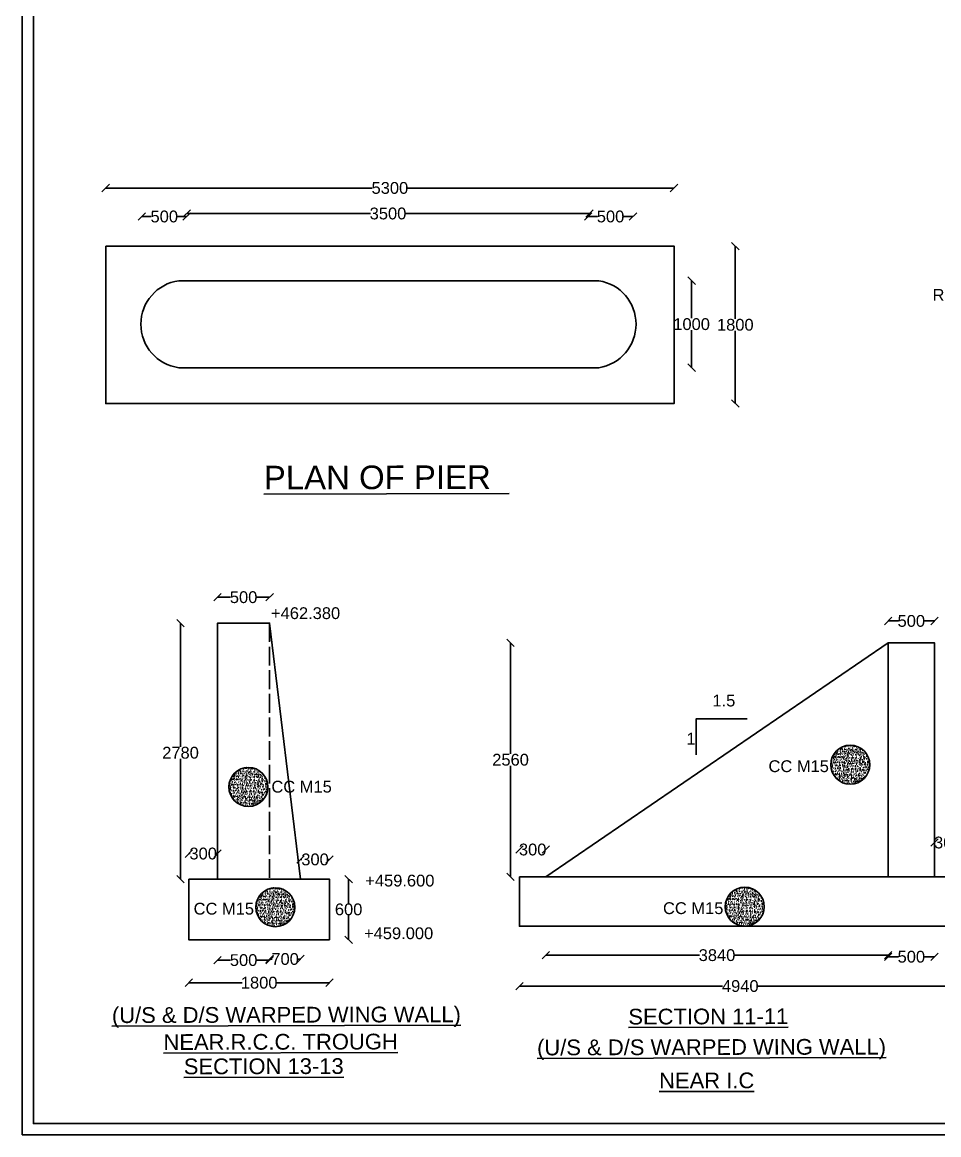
# Model space of a CAD drawing. Header units: millimetres. Extents: x 5124 to 6568637, y 2311 to 91879094.
# Drawn here: x 3536785 to 3548444, y 45932531 to 45946678 of the extents above; entities that cross this region are included whole.
import ezdxf

# ---------------------------------------------------------------- set-up
doc = ezdxf.new("R2010")
doc.units = ezdxf.units.MM
doc.header["$MEASUREMENT"] = 0
doc.linetypes.add('ACAD_ISO02W100', pattern=[15, 12, -3])
for name, color, linetype in [('DIMENSION', 7, 'Continuous'), ('DRAWING', 7, 'Continuous'), ('TEXT', 7, 'Continuous')]:
    doc.layers.add(name, color=color, linetype=linetype)
doc.styles.get("Standard").update_dxf_attribs({"font": 'arial.ttf', "height": 150})
doc.dimstyles.get("Standard").update_dxf_attribs({"dimtxt": 200, "dimasz": 110, "dimexe": 0.18, "dimexo": 0.0625, "dimgap": 0.09, "dimtad": 0, "dimtih": 1, "dimtoh": 1, "dimdec": 0, "dimzin": 0, "dimdsep": 46, "dimtxsty": 'Standard', "dimblk": 'OBLIQUE', "dimcen": 0.09, "dimse1": 1, "dimse2": 1, "dimadec": 0, "dimazin": 0, "dimtfac": 1, "dimtdec": 0, "dimtofl": 0, "dimtmove": 0, "dimatfit": 3, "dimfxl": 1, "dimtolj": 1, "dimtzin": 0, "dimarcsym": 0})

# ---------------------------------------------------------------- blocks, each defined once
blk = doc.blocks.new('_Oblique')
at = {"color": 0, "linetype": 'ByBlock', "lineweight": -2}
blk.add_line((-0.5, -0.5), (0.5, 0.5), dxfattribs=at)
blk = doc.blocks.new('*D100')
at = {"layer": 'Defpoints', "color": 0, "transparency": 16777216}
for p in [(3544121, 45943391), (3544121, 45942285), (3545300, 45942285)]:
    blk.add_point(p, dxfattribs=at)
at = {"layer": 'DIMENSION', "color": 0, "lineweight": -2, "transparency": 16777216}
for p, q in [((3545300, 45943391), (3545300, 45942915)), ((3545300, 45942285), (3545300, 45942761))]:
    blk.add_line(p, q, dxfattribs=at)
at = {"layer": 'DIMENSION', "color": 0, "lineweight": -2, "transparency": 16777216, "xscale": 95, "yscale": 95, "zscale": 95}
for p, rotation in [((3545300, 45943391), 90), ((3545300, 45942285), 270)]:
    blk.add_blockref('_Oblique', p, dxfattribs=dict(at, rotation=rotation))
at = {"layer": 'DIMENSION', "color": 0, "transparency": 16777216, "insert": (3545300, 45942838), "char_height": 150, "attachment_point": 5}
blk.add_mtext('\\A1;1000', dxfattribs=at)
blk = doc.blocks.new('*D101')
at = {"layer": 'Defpoints', "color": 0, "transparency": 16777216}
for p in [(3545076, 45943831), (3545076, 45941829), (3545856, 45941829)]:
    blk.add_point(p, dxfattribs=at)
at = {"layer": 'DIMENSION', "color": 0, "lineweight": -2, "transparency": 16777216}
for p, q in [((3545856, 45943831), (3545856, 45942907)), ((3545856, 45941829), (3545856, 45942753))]:
    blk.add_line(p, q, dxfattribs=at)
at = {"layer": 'DIMENSION', "color": 0, "lineweight": -2, "transparency": 16777216, "xscale": 95, "yscale": 95, "zscale": 95}
for p, rotation in [((3545856, 45943831), 90), ((3545856, 45941829), 270)]:
    blk.add_blockref('_Oblique', p, dxfattribs=dict(at, rotation=rotation))
at = {"layer": 'DIMENSION', "color": 0, "transparency": 16777216, "insert": (3545856, 45942830), "char_height": 150, "attachment_point": 5}
blk.add_mtext('\\A1;1800', dxfattribs=at)
blk = doc.blocks.new('*D102')
at = {"layer": 'Defpoints', "color": 0, "transparency": 16777216}
for p in [(3538877, 45944207), (3538307, 45943831), (3538877, 45943831)]:
    blk.add_point(p, dxfattribs=at)
at = {"layer": 'DIMENSION', "color": 0, "lineweight": -2, "transparency": 16777216}
for p, q in [((3538307, 45944207), (3538426, 45944207)), ((3538877, 45944207), (3538757, 45944207))]:
    blk.add_line(p, q, dxfattribs=at)
at = {"layer": 'DIMENSION', "color": 0, "lineweight": -2, "transparency": 16777216, "xscale": 95, "yscale": 95, "zscale": 95, "rotation": 180}
blk.add_blockref('_Oblique', (3538307, 45944207), dxfattribs=at)
at = {"layer": 'DIMENSION', "color": 0, "lineweight": -2, "transparency": 16777216, "xscale": 95, "yscale": 95, "zscale": 95}
blk.add_blockref('_Oblique', (3538877, 45944207), dxfattribs=at)
at = {"layer": 'DIMENSION', "color": 0, "transparency": 16777216, "insert": (3538592, 45944207), "char_height": 150, "attachment_point": 5}
blk.add_mtext('\\A1;500', dxfattribs=at)
blk = doc.blocks.new('*D99')
at = {"layer": 'Defpoints', "color": 0, "transparency": 16777216}
for p in [(3544000, 45944245), (3538877, 45944207), (3544000, 45944207)]:
    blk.add_point(p, dxfattribs=at)
at = {"layer": 'DIMENSION', "color": 0, "lineweight": -2, "transparency": 16777216}
for p, q in [((3538877, 45944245), (3541215, 45944245)), ((3544000, 45944245), (3541662, 45944245))]:
    blk.add_line(p, q, dxfattribs=at)
at = {"layer": 'DIMENSION', "color": 0, "lineweight": -2, "transparency": 16777216, "xscale": 95, "yscale": 95, "zscale": 95, "rotation": 180}
blk.add_blockref('_Oblique', (3538877, 45944245), dxfattribs=at)
at = {"layer": 'DIMENSION', "color": 0, "lineweight": -2, "transparency": 16777216, "xscale": 95, "yscale": 95, "zscale": 95}
blk.add_blockref('_Oblique', (3544000, 45944245), dxfattribs=at)
at = {"layer": 'DIMENSION', "color": 0, "transparency": 16777216, "insert": (3541438, 45944245), "char_height": 150, "attachment_point": 5}
blk.add_mtext('\\A1;3500', dxfattribs=at)
blk = doc.blocks.new('*D103')
at = {"layer": 'Defpoints', "color": 0, "transparency": 16777216}
for p in [(3537847, 45944570), (3537847, 45943831), (3545076, 45943831)]:
    blk.add_point(p, dxfattribs=at)
at = {"layer": 'DIMENSION', "color": 0, "lineweight": -2, "transparency": 16777216}
for p, q in [((3537847, 45944570), (3541238, 45944570)), ((3545076, 45944570), (3541685, 45944570))]:
    blk.add_line(p, q, dxfattribs=at)
at = {"layer": 'DIMENSION', "color": 0, "lineweight": -2, "transparency": 16777216, "xscale": 95, "yscale": 95, "zscale": 95, "rotation": 180}
blk.add_blockref('_Oblique', (3537847, 45944570), dxfattribs=at)
at = {"layer": 'DIMENSION', "color": 0, "lineweight": -2, "transparency": 16777216, "xscale": 95, "yscale": 95, "zscale": 95}
blk.add_blockref('_Oblique', (3545076, 45944570), dxfattribs=at)
at = {"layer": 'DIMENSION', "color": 0, "transparency": 16777216, "insert": (3541462, 45944570), "char_height": 150, "attachment_point": 5}
blk.add_mtext('\\A1;5300', dxfattribs=at)
blk = doc.blocks.new('*D104')
at = {"layer": 'Defpoints', "color": 0, "transparency": 16777216}
for p in [(3544554, 45944207), (3543984, 45943831), (3544554, 45943831)]:
    blk.add_point(p, dxfattribs=at)
at = {"layer": 'DIMENSION', "color": 0, "lineweight": -2, "transparency": 16777216}
for p, q in [((3543984, 45944207), (3544103, 45944207)), ((3544554, 45944207), (3544434, 45944207))]:
    blk.add_line(p, q, dxfattribs=at)
at = {"layer": 'DIMENSION', "color": 0, "lineweight": -2, "transparency": 16777216, "xscale": 95, "yscale": 95, "zscale": 95, "rotation": 180}
blk.add_blockref('_Oblique', (3543984, 45944207), dxfattribs=at)
at = {"layer": 'DIMENSION', "color": 0, "lineweight": -2, "transparency": 16777216, "xscale": 95, "yscale": 95, "zscale": 95}
blk.add_blockref('_Oblique', (3544554, 45944207), dxfattribs=at)
at = {"layer": 'DIMENSION', "color": 0, "transparency": 16777216, "insert": (3544269, 45944207), "char_height": 150, "attachment_point": 5}
blk.add_mtext('\\A1;500', dxfattribs=at)
blk = doc.blocks.new('*D145')
at = {"layer": 'Defpoints', "color": 0, "transparency": 16777216}
for p in [(3540693, 45935781), (3540693, 45935010), (3540937, 45935010)]:
    blk.add_point(p, dxfattribs=at)
at = {"layer": 'DIMENSION', "color": 0, "lineweight": -2, "transparency": 16777216}
for p, q in [((3540937, 45935781), (3540937, 45935473)), ((3540937, 45935010), (3540937, 45935319))]:
    blk.add_line(p, q, dxfattribs=at)
at = {"layer": 'DIMENSION', "color": 0, "lineweight": -2, "transparency": 16777216, "xscale": 95, "yscale": 95, "zscale": 95}
for p, rotation in [((3540937, 45935781), 90), ((3540937, 45935010), 270)]:
    blk.add_blockref('_Oblique', p, dxfattribs=dict(at, rotation=rotation))
at = {"layer": 'DIMENSION', "color": 0, "transparency": 16777216, "insert": (3540937, 45935396), "char_height": 150, "attachment_point": 5}
blk.add_mtext('\\A1;600', dxfattribs=at)
blk = doc.blocks.new('*D146')
at = {"layer": 'Defpoints', "color": 0, "transparency": 16777216}
for p in [(3539269, 45935781), (3539932, 45935781), (3539932, 45934751)]:
    blk.add_point(p, dxfattribs=at)
at = {"layer": 'DIMENSION', "color": 0, "lineweight": -2, "transparency": 16777216}
for p, q in [((3539269, 45934751), (3539435, 45934751)), ((3539932, 45934751), (3539766, 45934751))]:
    blk.add_line(p, q, dxfattribs=at)
at = {"layer": 'DIMENSION', "color": 0, "lineweight": -2, "transparency": 16777216, "xscale": 95, "yscale": 95, "zscale": 95, "rotation": 180}
blk.add_blockref('_Oblique', (3539269, 45934751), dxfattribs=at)
at = {"layer": 'DIMENSION', "color": 0, "lineweight": -2, "transparency": 16777216, "xscale": 95, "yscale": 95, "zscale": 95}
blk.add_blockref('_Oblique', (3539932, 45934751), dxfattribs=at)
at = {"layer": 'DIMENSION', "color": 0, "transparency": 16777216, "insert": (3539601, 45934751), "char_height": 150, "attachment_point": 5}
blk.add_mtext('\\A1;500', dxfattribs=at)
blk = doc.blocks.new('*D147')
at = {"layer": 'Defpoints', "color": 0, "transparency": 16777216}
for p in [(3539932, 45935859), (3540326, 45935781), (3540326, 45934765)]:
    blk.add_point(p, dxfattribs=at)
at = {"layer": 'DIMENSION', "color": 0, "lineweight": -2, "transparency": 16777216}
for p, q in [((3539932, 45934765), (3539964, 45934765)), ((3540326, 45934765), (3540294, 45934765))]:
    blk.add_line(p, q, dxfattribs=at)
at = {"layer": 'DIMENSION', "color": 0, "lineweight": -2, "transparency": 16777216, "xscale": 95, "yscale": 95, "zscale": 95, "rotation": 180}
blk.add_blockref('_Oblique', (3539932, 45934765), dxfattribs=at)
at = {"layer": 'DIMENSION', "color": 0, "lineweight": -2, "transparency": 16777216, "xscale": 95, "yscale": 95, "zscale": 95}
blk.add_blockref('_Oblique', (3540326, 45934765), dxfattribs=at)
at = {"layer": 'DIMENSION', "color": 0, "transparency": 16777216, "insert": (3540129, 45934765), "char_height": 150, "attachment_point": 5}
blk.add_mtext('\\A1;700', dxfattribs=at)
blk = doc.blocks.new('*D144')
at = {"layer": 'Defpoints', "color": 0, "transparency": 16777216}
for p in [(3540326, 45936031), (3540326, 45935781), (3540693, 45935781)]:
    blk.add_point(p, dxfattribs=at)
at = {"layer": 'DIMENSION', "color": 0, "lineweight": -2, "transparency": 16777216}
for p, q in [((3540326, 45936031), (3540344, 45936031)), ((3540693, 45936031), (3540675, 45936031))]:
    blk.add_line(p, q, dxfattribs=at)
at = {"layer": 'DIMENSION', "color": 0, "lineweight": -2, "transparency": 16777216, "xscale": 95, "yscale": 95, "zscale": 95, "rotation": 180}
blk.add_blockref('_Oblique', (3540326, 45936031), dxfattribs=at)
at = {"layer": 'DIMENSION', "color": 0, "lineweight": -2, "transparency": 16777216, "xscale": 95, "yscale": 95, "zscale": 95}
blk.add_blockref('_Oblique', (3540693, 45936031), dxfattribs=at)
at = {"layer": 'DIMENSION', "color": 0, "transparency": 16777216, "insert": (3540510, 45936031), "char_height": 150, "attachment_point": 5}
blk.add_mtext('\\A1;300', dxfattribs=at)
blk = doc.blocks.new('*D148')
at = {"layer": 'Defpoints', "color": 0, "transparency": 16777216}
for p in [(3538904, 45936106), (3538904, 45935781), (3539269, 45935781)]:
    blk.add_point(p, dxfattribs=at)
at = {"layer": 'DIMENSION', "color": 0, "lineweight": -2, "transparency": 16777216}
for p, q in [((3538904, 45936106), (3538921, 45936106)), ((3539269, 45936106), (3539252, 45936106))]:
    blk.add_line(p, q, dxfattribs=at)
at = {"layer": 'DIMENSION', "color": 0, "lineweight": -2, "transparency": 16777216, "xscale": 95, "yscale": 95, "zscale": 95, "rotation": 180}
blk.add_blockref('_Oblique', (3538904, 45936106), dxfattribs=at)
at = {"layer": 'DIMENSION', "color": 0, "lineweight": -2, "transparency": 16777216, "xscale": 95, "yscale": 95, "zscale": 95}
blk.add_blockref('_Oblique', (3539269, 45936106), dxfattribs=at)
at = {"layer": 'DIMENSION', "color": 0, "transparency": 16777216, "insert": (3539087, 45936106), "char_height": 150, "attachment_point": 5}
blk.add_mtext('\\A1;300', dxfattribs=at)
blk = doc.blocks.new('*D149')
at = {"layer": 'Defpoints', "color": 0, "transparency": 16777216}
for p in [(3538904, 45935010), (3540693, 45935010), (3540693, 45934464)]:
    blk.add_point(p, dxfattribs=at)
at = {"layer": 'DIMENSION', "color": 0, "lineweight": -2, "transparency": 16777216}
for p, q in [((3538904, 45934464), (3539582, 45934464)), ((3540693, 45934464), (3540015, 45934464))]:
    blk.add_line(p, q, dxfattribs=at)
at = {"layer": 'DIMENSION', "color": 0, "lineweight": -2, "transparency": 16777216, "xscale": 95, "yscale": 95, "zscale": 95, "rotation": 180}
blk.add_blockref('_Oblique', (3538904, 45934464), dxfattribs=at)
at = {"layer": 'DIMENSION', "color": 0, "lineweight": -2, "transparency": 16777216, "xscale": 95, "yscale": 95, "zscale": 95}
blk.add_blockref('_Oblique', (3540693, 45934464), dxfattribs=at)
at = {"layer": 'DIMENSION', "color": 0, "transparency": 16777216, "insert": (3539799, 45934464), "char_height": 150, "attachment_point": 5}
blk.add_mtext('\\A1;1800', dxfattribs=at)
blk = doc.blocks.new('*D150')
at = {"layer": 'Defpoints', "color": 0, "transparency": 16777216}
for p in [(3538799, 45939037), (3539269, 45939037), (3538904, 45935781)]:
    blk.add_point(p, dxfattribs=at)
at = {"layer": 'DIMENSION', "color": 0, "lineweight": -2, "transparency": 16777216}
for p, q in [((3538799, 45939037), (3538799, 45937465)), ((3538799, 45935781), (3538799, 45937312))]:
    blk.add_line(p, q, dxfattribs=at)
at = {"layer": 'DIMENSION', "color": 0, "lineweight": -2, "transparency": 16777216, "xscale": 95, "yscale": 95, "zscale": 95}
for p, rotation in [((3538799, 45939037), 90), ((3538799, 45935781), 270)]:
    blk.add_blockref('_Oblique', p, dxfattribs=dict(at, rotation=rotation))
at = {"layer": 'DIMENSION', "color": 0, "transparency": 16777216, "insert": (3538799, 45937388), "char_height": 150, "attachment_point": 5}
blk.add_mtext('\\A1;2780', dxfattribs=at)
blk = doc.blocks.new('*D151')
at = {"layer": 'Defpoints', "color": 0, "transparency": 16777216}
for p in [(3539269, 45939366), (3539269, 45939037), (3539932, 45939037)]:
    blk.add_point(p, dxfattribs=at)
at = {"layer": 'DIMENSION', "color": 0, "lineweight": -2, "transparency": 16777216}
for p, q in [((3539269, 45939366), (3539435, 45939366)), ((3539932, 45939366), (3539766, 45939366))]:
    blk.add_line(p, q, dxfattribs=at)
at = {"layer": 'DIMENSION', "color": 0, "lineweight": -2, "transparency": 16777216, "xscale": 95, "yscale": 95, "zscale": 95, "rotation": 180}
blk.add_blockref('_Oblique', (3539269, 45939366), dxfattribs=at)
at = {"layer": 'DIMENSION', "color": 0, "lineweight": -2, "transparency": 16777216, "xscale": 95, "yscale": 95, "zscale": 95}
blk.add_blockref('_Oblique', (3539932, 45939366), dxfattribs=at)
at = {"layer": 'DIMENSION', "color": 0, "transparency": 16777216, "insert": (3539601, 45939366), "char_height": 150, "attachment_point": 5}
blk.add_mtext('\\A1;500', dxfattribs=at)
blk = doc.blocks.new('*D152')
at = {"layer": 'Defpoints', "color": 0, "transparency": 16777216}
for p in [(3547800, 45939064), (3547800, 45938786), (3548390, 45938786)]:
    blk.add_point(p, dxfattribs=at)
at = {"layer": 'DRAWING', "color": 0, "lineweight": -2, "transparency": 16777216}
for p, q in [((3547800, 45939064), (3547930, 45939064)), ((3548390, 45939064), (3548261, 45939064))]:
    blk.add_line(p, q, dxfattribs=at)
at = {"layer": 'DRAWING', "color": 0, "lineweight": -2, "transparency": 16777216, "xscale": 95, "yscale": 95, "zscale": 95, "rotation": 180}
blk.add_blockref('_Oblique', (3547800, 45939064), dxfattribs=at)
at = {"layer": 'DRAWING', "color": 0, "lineweight": -2, "transparency": 16777216, "xscale": 95, "yscale": 95, "zscale": 95}
blk.add_blockref('_Oblique', (3548390, 45939064), dxfattribs=at)
at = {"layer": 'DRAWING', "color": 0, "transparency": 16777216, "insert": (3548095, 45939064), "char_height": 150, "attachment_point": 5}
blk.add_mtext('\\A1;500', dxfattribs=at)
blk = doc.blocks.new('*D153')
at = {"layer": 'Defpoints', "color": 0, "transparency": 16777216}
for p in [(3548390, 45936246), (3548390, 45935811), (3548727, 45935811)]:
    blk.add_point(p, dxfattribs=at)
at = {"layer": 'DRAWING', "color": 0, "lineweight": -2, "transparency": 16777216}
for p, q in [((3548390, 45936246), (3548393, 45936246)), ((3548727, 45936246), (3548724, 45936246))]:
    blk.add_line(p, q, dxfattribs=at)
at = {"layer": 'DRAWING', "color": 0, "lineweight": -2, "transparency": 16777216, "xscale": 95, "yscale": 95, "zscale": 95, "rotation": 180}
blk.add_blockref('_Oblique', (3548390, 45936246), dxfattribs=at)
at = {"layer": 'DRAWING', "color": 0, "lineweight": -2, "transparency": 16777216, "xscale": 95, "yscale": 95, "zscale": 95}
blk.add_blockref('_Oblique', (3548727, 45936246), dxfattribs=at)
at = {"layer": 'DRAWING', "color": 0, "transparency": 16777216, "insert": (3548559, 45936246), "char_height": 150, "attachment_point": 5}
blk.add_mtext('\\A1;300', dxfattribs=at)
blk = doc.blocks.new('*D154')
at = {"layer": 'Defpoints', "color": 0, "transparency": 16777216}
for p in [(3547800, 45935811), (3548390, 45935811), (3548390, 45934794)]:
    blk.add_point(p, dxfattribs=at)
at = {"layer": 'DRAWING', "color": 0, "lineweight": -2, "transparency": 16777216}
for p, q in [((3547800, 45934794), (3547930, 45934794)), ((3548390, 45934794), (3548261, 45934794))]:
    blk.add_line(p, q, dxfattribs=at)
at = {"layer": 'DRAWING', "color": 0, "lineweight": -2, "transparency": 16777216, "xscale": 95, "yscale": 95, "zscale": 95, "rotation": 180}
blk.add_blockref('_Oblique', (3547800, 45934794), dxfattribs=at)
at = {"layer": 'DRAWING', "color": 0, "lineweight": -2, "transparency": 16777216, "xscale": 95, "yscale": 95, "zscale": 95}
blk.add_blockref('_Oblique', (3548390, 45934794), dxfattribs=at)
at = {"layer": 'DRAWING', "color": 0, "transparency": 16777216, "insert": (3548095, 45934794), "char_height": 150, "attachment_point": 5}
blk.add_mtext('\\A1;500', dxfattribs=at)
blk = doc.blocks.new('*D155')
at = {"layer": 'Defpoints', "color": 0, "transparency": 16777216}
for p in [(3543446, 45935811), (3547800, 45935811), (3543446, 45934814)]:
    blk.add_point(p, dxfattribs=at)
at = {"layer": 'DRAWING', "color": 0, "lineweight": -2, "transparency": 16777216}
for p, q in [((3543446, 45934814), (3545399, 45934814)), ((3547800, 45934814), (3545847, 45934814))]:
    blk.add_line(p, q, dxfattribs=at)
at = {"layer": 'DRAWING', "color": 0, "lineweight": -2, "transparency": 16777216, "xscale": 95, "yscale": 95, "zscale": 95, "rotation": 180}
blk.add_blockref('_Oblique', (3543446, 45934814), dxfattribs=at)
at = {"layer": 'DRAWING', "color": 0, "lineweight": -2, "transparency": 16777216, "xscale": 95, "yscale": 95, "zscale": 95}
blk.add_blockref('_Oblique', (3547800, 45934814), dxfattribs=at)
at = {"layer": 'DRAWING', "color": 0, "transparency": 16777216, "insert": (3545623, 45934814), "char_height": 150, "attachment_point": 5}
blk.add_mtext('\\A1;3840', dxfattribs=at)
blk = doc.blocks.new('*D156')
at = {"layer": 'Defpoints', "color": 0, "transparency": 16777216}
for p in [(3543110, 45935183), (3548727, 45935183), (3548727, 45934421)]:
    blk.add_point(p, dxfattribs=at)
at = {"layer": 'DRAWING', "color": 0, "lineweight": -2, "transparency": 16777216}
for p, q in [((3543110, 45934421), (3545692, 45934421)), ((3548727, 45934421), (3546146, 45934421))]:
    blk.add_line(p, q, dxfattribs=at)
at = {"layer": 'DRAWING', "color": 0, "lineweight": -2, "transparency": 16777216, "xscale": 95, "yscale": 95, "zscale": 95, "rotation": 180}
blk.add_blockref('_Oblique', (3543110, 45934421), dxfattribs=at)
at = {"layer": 'DRAWING', "color": 0, "lineweight": -2, "transparency": 16777216, "xscale": 95, "yscale": 95, "zscale": 95}
blk.add_blockref('_Oblique', (3548727, 45934421), dxfattribs=at)
at = {"layer": 'DRAWING', "color": 0, "transparency": 16777216, "insert": (3545919, 45934421), "char_height": 150, "attachment_point": 5}
blk.add_mtext('\\A1;4940', dxfattribs=at)
blk = doc.blocks.new('*D157')
at = {"layer": 'Defpoints', "color": 0, "transparency": 16777216}
for p in [(3543110, 45936157), (3543110, 45935811), (3543446, 45935811)]:
    blk.add_point(p, dxfattribs=at)
at = {"layer": 'DRAWING', "color": 0, "lineweight": -2, "transparency": 16777216}
for p, q in [((3543110, 45936157), (3543112, 45936157)), ((3543446, 45936157), (3543443, 45936157))]:
    blk.add_line(p, q, dxfattribs=at)
at = {"layer": 'DRAWING', "color": 0, "lineweight": -2, "transparency": 16777216, "xscale": 95, "yscale": 95, "zscale": 95, "rotation": 180}
blk.add_blockref('_Oblique', (3543110, 45936157), dxfattribs=at)
at = {"layer": 'DRAWING', "color": 0, "lineweight": -2, "transparency": 16777216, "xscale": 95, "yscale": 95, "zscale": 95}
blk.add_blockref('_Oblique', (3543446, 45936157), dxfattribs=at)
at = {"layer": 'DRAWING', "color": 0, "transparency": 16777216, "insert": (3543278, 45936157), "char_height": 150, "attachment_point": 5}
blk.add_mtext('\\A1;300', dxfattribs=at)
blk = doc.blocks.new('*D158')
at = {"layer": 'Defpoints', "color": 0, "transparency": 16777216}
for p in [(3547800, 45938786), (3542997, 45935811), (3547800, 45935811)]:
    blk.add_point(p, dxfattribs=at)
at = {"layer": 'DRAWING', "color": 0, "lineweight": -2, "transparency": 16777216}
for p, q in [((3542997, 45938786), (3542997, 45937375)), ((3542997, 45935811), (3542997, 45937222))]:
    blk.add_line(p, q, dxfattribs=at)
at = {"layer": 'DRAWING', "color": 0, "lineweight": -2, "transparency": 16777216, "xscale": 95, "yscale": 95, "zscale": 95}
for p, rotation in [((3542997, 45938786), 90), ((3542997, 45935811), 270)]:
    blk.add_blockref('_Oblique', p, dxfattribs=dict(at, rotation=rotation))
at = {"layer": 'DRAWING', "color": 0, "transparency": 16777216, "insert": (3542997, 45937299), "char_height": 150, "attachment_point": 5}
blk.add_mtext('\\A1;2560', dxfattribs=at)

msp = doc.modelspace()

# ---------------------------------------------------------------- hatches: boundary and pattern name
at = {"layer": 'DRAWING'}
h = msp.add_hatch(dxfattribs=at)
h.set_pattern_fill('AR-CONC,_O', color=256, scale=10)
h.set_pattern_definition([(50, (112553.343, -23476.46), (71.72601826, -6.2752135), [7.5, -82.5]), (355, (112553.34, -23476.46), (-13.87513336, 75.21921337), [6, -66]), (100.4514, (112559.32, -23476.985), (57.85093817, 68.94395421), [6.374019, -70.1142112]), (46.1842, (112553.34, -23456.46), (106.72410486, -16.55190143), [11.25, -123.75]), (96.6356, (112562.24, -23457.84), (93.46627055, 97.4117871), [9.5610288, -105.1713]), (351.1842, (112553.34, -23456.46), (93.46619451, 97.4118601), [9, -99]), (21, (112563.343, -23461.46), (59.69070521, -40.26188907), [7.5, -82.5]), (326, (112563.34, -23461.46), (24.33153319, 72.5150045), [6, -66]), (71.4514, (112568.32, -23464.82), (84.02226286, 32.25304967), [6.374019, -70.1142112]), (37.5, (112553.343, -23476.462), (1.215985532, 33.289385383), [0, -65.2, 0, -67, 0, -66.25]), (7.5, (112553.343, -23476.462), (26.306953744, 39.441171188), [0, -38.2, 0, -63.7, 0, -25.25]), (327.5, (112531.043, -23476.462), (53.382243617, -2.255487173), [0, -25, 0, -78, 0, -103.5]), (317.5, (112521.043, -23476.46), (58.318616934, 10.010498233), [0, -32.5, 0, -51.8, 0, -73.5])])
h.paths.add_polyline_path([(3547069.9, 45937236.2, 1), (3547566, 45937236.2, 1)])
h = msp.add_hatch(dxfattribs=at)
h.set_pattern_fill('AR-CONC,_O', color=256, scale=10)
h.set_pattern_definition([(50, (104897.934, -23758.96), (71.72601826, -6.2752135), [7.5, -82.5]), (355, (104897.934, -23758.96), (-13.87513336, 75.21921337), [6, -66]), (100.4514, (104903.91, -23759.48), (57.85093817, 68.94395421), [6.374019, -70.1142112]), (46.1842, (104897.93, -23738.96), (106.72410486, -16.55190143), [11.25, -123.75]), (96.6356, (104906.83, -23740.34), (93.46627055, 97.4117871), [9.5610288, -105.1713]), (351.1842, (104897.93, -23738.96), (93.46619451, 97.4118601), [9, -99]), (21, (104907.934, -23743.96), (59.69070521, -40.26188907), [7.5, -82.5]), (326, (104907.934, -23743.96), (24.33153319, 72.5150045), [6, -66]), (71.4514, (104912.91, -23747.314), (84.02226286, 32.25304967), [6.374019, -70.1142112]), (37.5, (104897.934, -23758.959), (1.215985532, 33.289385383), [0, -65.2, 0, -67, 0, -66.25]), (7.5, (104897.934, -23758.96), (26.306953744, 39.441171188), [0, -38.2, 0, -63.7, 0, -25.25]), (327.5, (104875.634, -23758.959), (53.382243617, -2.255487173), [0, -25, 0, -78, 0, -103.5]), (317.5, (104865.634, -23758.96), (58.318616934, 10.010498233), [0, -32.5, 0, -51.8, 0, -73.5])])
h.paths.add_polyline_path([(3539414.5, 45936953.7, 1), (3539910.6, 45936953.7, 1)])
h = msp.add_hatch(dxfattribs=at)
h.set_pattern_fill('AR-CONC,_O', color=256, scale=10)
h.set_pattern_definition([(50, (105240.63, -25288.36), (71.72601826, -6.2752135), [7.5, -82.5]), (355, (105240.63, -25288.36), (-13.87513336, 75.21921337), [6, -66]), (100.4514, (105246.61, -25288.885), (57.85093817, 68.94395421), [6.374019, -70.1142112]), (46.1842, (105240.63, -25268.36), (106.72410486, -16.55190143), [11.25, -123.75]), (96.6356, (105249.52, -25269.74), (93.46627055, 97.4117871), [9.5610288, -105.1713]), (351.1842, (105240.63, -25268.36), (93.46619451, 97.4118601), [9, -99]), (21, (105250.63, -25273.36), (59.69070521, -40.26188907), [7.5, -82.5]), (326, (105250.63, -25273.36), (24.33153319, 72.5150045), [6, -66]), (71.4514, (105255.605, -25276.72), (84.02226286, 32.25304967), [6.374019, -70.1142112]), (37.5, (105240.63, -25288.362), (1.215985532, 33.289385383), [0, -65.2, 0, -67, 0, -66.25]), (7.5, (105240.63, -25288.362), (26.306953744, 39.441171188), [0, -38.2, 0, -63.7, 0, -25.25]), (327.5, (105218.33, -25288.362), (53.382243617, -2.255487173), [0, -25, 0, -78, 0, -103.5]), (317.5, (105208.33, -25288.362), (58.318616934, 10.010498233), [0, -32.5, 0, -51.8, 0, -73.5])])
h.paths.add_polyline_path([(3539757.2, 45935424.3, 1), (3540253.3, 45935424.3, 1)])
h = msp.add_hatch(dxfattribs=at)
h.set_pattern_fill('AR-CONC,_O', color=256, scale=10)
h.set_pattern_definition([(50, (111211.64, -25281.787), (71.72601826, -6.2752135), [7.5, -82.5]), (355, (111211.64, -25281.79), (-13.87513336, 75.21921337), [6, -66]), (100.4514, (111217.62, -25282.31), (57.85093817, 68.94395421), [6.374019, -70.1142112]), (46.1842, (111211.64, -25261.79), (106.72410486, -16.55190143), [11.25, -123.75]), (96.6356, (111220.53, -25263.17), (93.46627055, 97.4117871), [9.5610288, -105.1713]), (351.1842, (111211.64, -25261.79), (93.46619451, 97.4118601), [9, -99]), (21, (111221.64, -25266.787), (59.69070521, -40.26188907), [7.5, -82.5]), (326, (111221.64, -25266.79), (24.33153319, 72.5150045), [6, -66]), (71.4514, (111226.614, -25270.14), (84.02226286, 32.25304967), [6.374019, -70.1142112]), (37.5, (111211.64, -25281.787), (1.215985532, 33.289385383), [0, -65.2, 0, -67, 0, -66.25]), (7.5, (111211.64, -25281.787), (26.306953744, 39.441171188), [0, -38.2, 0, -63.7, 0, -25.25]), (327.5, (111189.34, -25281.787), (53.382243617, -2.255487173), [0, -25, 0, -78, 0, -103.5]), (317.5, (111179.34, -25281.787), (58.318616934, 10.010498233), [0, -32.5, 0, -51.8, 0, -73.5])])
h.paths.add_polyline_path([(3545728.2, 45935430.9, 1), (3546224.3, 45935430.9, 1)])

# ---------------------------------------------------------------- linework, layer by layer
at = {"layer": 'DIMENSION'}
for points in [[(3536785.4, 45961460.9), (3578142.4, 45961460.9), (3578142.4, 45932530.8), (3536785.4, 45932530.8)], [(3536928.3, 45961317.9), (3577999.4, 45961317.9), (3577999.4, 45932673.8), (3536928.3, 45932673.8)]]:
    msp.add_lwpolyline(points, close=True, dxfattribs=at)
at = {"layer": 'DRAWING'}
for points in [[(3537846.7, 45943830.6), (3545076.4, 45943830.6), (3545076.4, 45941829.3), (3537846.7, 45941829.3)], [(3539269.4, 45935781.3), (3540325.9, 45935781.3), (3539932.2, 45939036.9), (3539269.4, 45939036.9)], [(3548390.2, 45935811.2), (3547800.3, 45935811.2), (3547800.3, 45938786), (3548390.2, 45938786)], [(3538903.7, 45935781.3), (3540693.5, 45935781.3), (3540693.5, 45935010.3), (3538903.7, 45935010.3)], [(3543110.1, 45935811.2), (3548727.5, 45935811.2), (3548727.5, 45935182.9), (3543110.1, 45935182.9)]]:
    msp.add_lwpolyline(points, close=True, dxfattribs=at)
for points in [[(3538777.8, 45943390.7), (3544121.1, 45943390.7)], [(3544121.1, 45942285.2), (3538777.8, 45942285.2)], [(3547800.3, 45938786), (3543445.8, 45935811.2)], [(3546007.1, 45937818.1), (3545356, 45937818.1), (3545356, 45937361.3)]]:
    msp.add_lwpolyline(points, dxfattribs=at)
at = {"layer": 'DRAWING', "linetype": 'ACAD_ISO02W100', "ltscale": 20}
msp.add_lwpolyline([(3539932.2, 45939036.9), (3539932.2, 45935781.3)], dxfattribs=at)
at = {"layer": 'DRAWING'}
for centre in [(3547317.9, 45937236.2), (3539662.5, 45936953.7), (3540005.2, 45935424.3), (3545976.2, 45935430.9)]:
    msp.add_circle(centre, 248, dxfattribs=at)
for centre, radius, start, end in [((3538852.6, 45942838), 557.8, 97.70557, 262.29443), ((3544033.7, 45942838), 559.6, 278.98975, 81.01025)]:
    msp.add_arc(centre, radius, start, end, dxfattribs=at)

# ---------------------------------------------------------------- texts
at = {"layer": 'TEXT'}
for s, p in [(' RC.C. M25 GRADE', (3548307.2, 45943135.4)), ('+462.380', (3539949.8, 45939088.6)), ('1.5', (3545564.7, 45937977.1)), ('1 ', (3545233.9, 45937493)), ('CC M15', (3546278, 45937142.5)), ('CC M15', (3539954.9, 45936881.8)), ('+459.600', (3541148.7, 45935687.9)), ('CC M15', (3538965.3, 45935330.6)), ('CC M15', (3544936.3, 45935337.2)), ('+459.000', (3541133.3, 45935018.1))]:
    msp.add_text(s, height=150, dxfattribs=at).set_placement(p)
for s, height, p in [('%%UPLAN OF PIER  ', 300, (3539858.8, 45940737.1)), ('%%U(U/S & D/S WARPED WING WALL)', 200, (3537926.1, 45933951.5)), ('%%USECTION 11-11', 200, (3544495.7, 45933932.7)), ('%%UNEAR.R.C.C. TROUGH', 200, (3538582.2, 45933609.2)), ('%%U(U/S & D/S WARPED WING WALL)', 200, (3543334.3, 45933540.3)), ('%%USECTION 13-13', 200, (3538840.5, 45933299.6)), ('%%UNEAR I.C', 200, (3544886.7, 45933119.4))]:
    msp.add_text(s, height=height, rotation=0.1412, dxfattribs=at).set_placement(p)

# ---------------------------------------------------------------- dimensions: what is measured, and where the dimension line sits
at = {"layer": 'DIMENSION'}
for base, p1, p2, text, picture, middle in [((3537846.7, 45944570), (3545076.4, 45943830.6), (3537846.7, 45943830.6), '5300', '*D103', (3541461.5, 45944570)), ((3538876.8, 45944207.4), (3538306.6, 45943830.6), (3538876.8, 45943830.6), '500', '*D102', (3538591.7, 45944207.4)), ((3544000.1, 45944244.7), (3538876.8, 45944207.4), (3544000.1, 45944207.4), '3500', '*D99', (3541438.4, 45944244.7)), ((3544554, 45944207.4), (3543983.8, 45943830.6), (3544554, 45943830.6), '500', '*D104', (3544268.9, 45944207.4)), ((3539269.4, 45939365.9), (3539932.2, 45939036.9), (3539269.4, 45939036.9), '500', '*D151', (3539600.8, 45939365.9)), ((3538903.7, 45936106.4), (3539269.4, 45935781.3), (3538903.7, 45935781.3), '300', '*D148', (3539086.6, 45936106.4)), ((3540325.9, 45936030.7), (3540693.5, 45935781.3), (3540325.9, 45935781.3), '300', '*D144', (3540509.7, 45936030.7)), ((3539932.2, 45934750.8), (3539269.4, 45935781.3), (3539932.2, 45935781.3), '500', '*D146', (3539600.8, 45934750.8)), ((3540325.9, 45934764.5), (3539932.2, 45935858.6), (3540325.9, 45935781.3), '700', '*D147', (3540129.1, 45934764.5)), ((3540693.5, 45934463.5), (3538903.7, 45935010.3), (3540693.5, 45935010.3), '1800', '*D149', (3539798.6, 45934463.5))]:
    dim = msp.add_linear_dim(base=base, p1=p1, p2=p2, text=text, dimstyle='Standard', override={"dimasz": 95, "dimfxl": 2000, "dimarcsym": 1}, dxfattribs=at)
    dim.commit()
    dim.dimension.update_dxf_attribs({"geometry": picture, "text_midpoint": middle})
for base, p1, p2, text, picture, middle in [((3545856, 45941829.3), (3545076.4, 45943830.6), (3545076.4, 45941829.3), '1800', '*D101', (3545856, 45942830)), ((3545299.9, 45942285.2), (3544121.1, 45943390.7), (3544121.1, 45942285.2), '1000', '*D100', (3545299.9, 45942838)), ((3540937.3, 45935010.3), (3540693.5, 45935781.3), (3540693.5, 45935010.3), '600', '*D145', (3540937.3, 45935395.8))]:
    dim = msp.add_linear_dim(base=base, p1=p1, p2=p2, angle=90, text=text, dimstyle='Standard', override={"dimasz": 95, "dimfxl": 2000, "dimarcsym": 1}, dxfattribs=at)
    dim.commit()
    dim.dimension.update_dxf_attribs({"geometry": picture, "text_midpoint": middle})
dim = msp.add_linear_dim(base=(3538798.9, 45939036.9), p1=(3538903.7, 45935781.3), p2=(3539269.4, 45939036.9), angle=90, text='2780', dimstyle='Standard', override={"dimasz": 95, "dimfxl": 2000, "dimarcsym": 1}, dxfattribs=at)
dim.commit()
dim.dimension.update_dxf_attribs({"geometry": '*D150', "text_midpoint": (3538798.9, 45937388.2), "dimtype": 160})
at = {"layer": 'DRAWING'}
for base, p1, p2, text, picture, middle in [((3547800.3, 45939063.6), (3548390.2, 45938786), (3547800.3, 45938786), '500', '*D152', (3548095.3, 45939063.6)), ((3548390.2, 45936246.2), (3548727.5, 45935811.2), (3548390.2, 45935811.2), '300', '*D153', (3548558.8, 45936246.2)), ((3543110.1, 45936157), (3543445.8, 45935811.2), (3543110.1, 45935811.2), '300', '*D157', (3543277.9, 45936157)), ((3543445.8, 45934813.9), (3547800.3, 45935811.2), (3543445.8, 45935811.2), '3840', '*D155', (3545623.1, 45934813.9)), ((3548390.2, 45934794), (3547800.3, 45935811.2), (3548390.2, 45935811.2), '500', '*D154', (3548095.3, 45934794)), ((3548727.5, 45934420.7), (3543110.1, 45935182.9), (3548727.5, 45935182.9), '4940', '*D156', (3545918.8, 45934420.7))]:
    dim = msp.add_linear_dim(base=base, p1=p1, p2=p2, text=text, dimstyle='Standard', override={"dimasz": 95, "dimfxl": 2000, "dimarcsym": 1}, dxfattribs=at)
    dim.commit()
    dim.dimension.update_dxf_attribs({"geometry": picture, "text_midpoint": middle})
dim = msp.add_linear_dim(base=(3542997.3, 45935811.2), p1=(3547800.3, 45938786), p2=(3547800.3, 45935811.2), angle=90, text='2560', dimstyle='Standard', override={"dimasz": 95, "dimfxl": 2000, "dimarcsym": 1}, dxfattribs=at)
dim.commit()
dim.dimension.update_dxf_attribs({"geometry": '*D158', "text_midpoint": (3542997.3, 45937298.6)})

doc.saveas('drawing.dxf')
